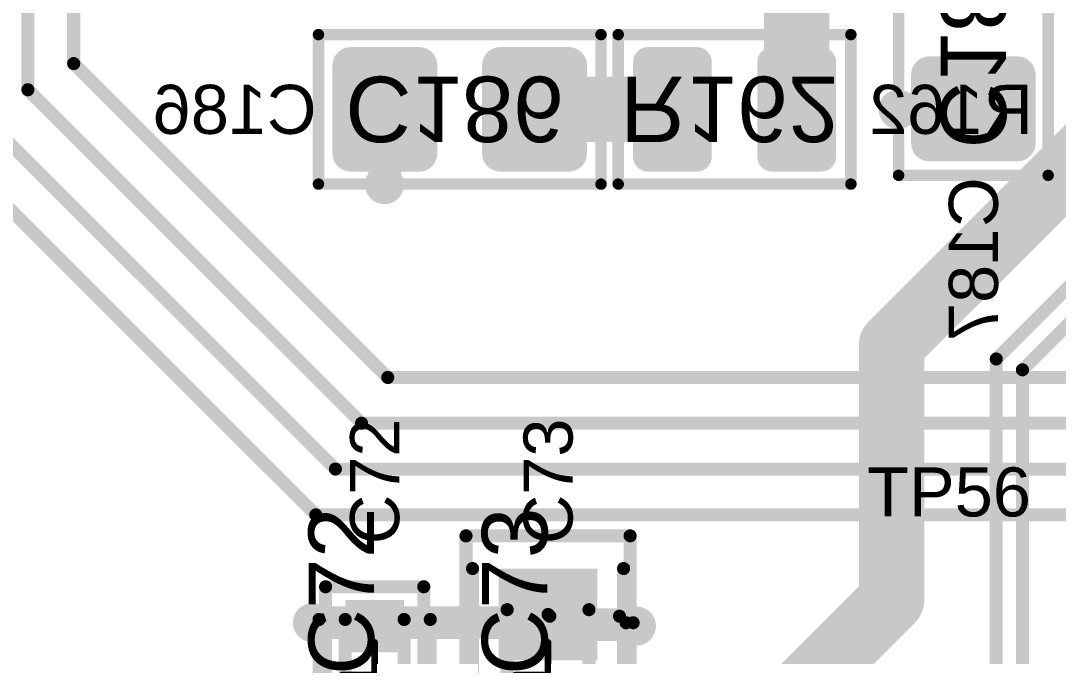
# Model space of a CAD drawing. Header units: inches. Extents: x -3 to 191, y -18 to 93.
# Drawn here: x 4.69 to 20.55, y 38.24 to 47.95 of the extents above; entities that cross this region are included whole.
import ezdxf

# ---------------------------------------------------------------- set-up
doc = ezdxf.new("R2010")
doc.units = ezdxf.units.IN
for name, color, linetype in [('Bottom Layer', 5, 'Continuous'), ('Bottom Overlay', 54, 'Continuous'), ('Bottom Paste', 16, 'Continuous'), ('Bottom Solder', 6, 'Continuous'), ('GND 1', 90, 'Continuous'), ('GND 2', 156, 'Continuous'), ('Mechanical 13', 56, 'Continuous'), ('PWR', 16, 'Continuous'), ('Signal L4', 76, 'Continuous'), ('Top 3D Body', 56, 'Continuous'), ('Top Assembly', 216, 'Continuous'), ('Top Component Center', 56, 'Continuous'), ('Top Courtyard', 56, 'Continuous'), ('Top Layer', 1, 'Continuous'), ('Top Overlay', 2, 'Continuous'), ('Top Paste', 8, 'Continuous'), ('Top Solder', 216, 'Continuous'), ('Via Holes', 16, 'Continuous')]:
    doc.layers.add(name, color=color, linetype=linetype)
doc.styles.add('Arial', font='', dxfattribs={"height": 0.2})
doc.styles.get('Arial').set_extended_font_data('Arial')

# ---------------------------------------------------------------- blocks, each defined once
blk = doc.blocks.new('RES_0805_B_19')
at = {"layer": 'Bottom Layer'}
h = blk.add_hatch(color=5, dxfattribs=at)
edge = h.paths.add_edge_path()
edge.add_arc((-1.32500243, 0.7250010899999999), 0.12499848, 90, 180)
edge.add_line((-1.45000091, 0.7250010899999999), (-1.45000091, -0.7250010899999999))
edge.add_arc((-1.32500243, -0.7250010899999999), 0.12499848, 180, 270)
edge.add_line((-1.32500243, -0.84999957), (-0.5749988500000001, -0.84999957))
edge.add_arc((-0.5749988500000001, -0.7250010899999999), 0.12499848, 270, 360)
edge.add_line((-0.45000037, -0.7250010899999999), (-0.45000037, 0.7250010899999999))
edge.add_arc((-0.5749988500000001, 0.7250010899999999), 0.12499848, 0, 90)
edge.add_line((-0.5749988500000001, 0.84999957), (-1.32500243, 0.84999957))
h = blk.add_hatch(color=5, dxfattribs=at)
edge = h.paths.add_edge_path()
edge.add_arc((0.5749988500000001, 0.7250010899999999), 0.12499848, 90, 180)
edge.add_line((0.45000037, 0.7250010899999999), (0.45000037, -0.7250010899999999))
edge.add_arc((0.5749988500000001, -0.7250010899999999), 0.12499848, 180, 270)
edge.add_line((0.5749988500000001, -0.84999957), (1.32500243, -0.84999957))
edge.add_arc((1.32500243, -0.7250010899999999), 0.12499848, 270, 360)
edge.add_line((1.45000091, -0.7250010899999999), (1.45000091, 0.7250010899999999))
edge.add_arc((1.32500243, 0.7250010899999999), 0.12499848, 0, 90)
edge.add_line((1.32500243, 0.84999957), (0.5749988500000001, 0.84999957))
at = {"layer": 'Bottom Paste'}
h = blk.add_hatch(color=16, dxfattribs=at)
edge = h.paths.add_edge_path()
edge.add_arc((-1.32500243, 0.7250010899999999), 0.12499848, 90, 180)
edge.add_line((-1.45000091, 0.7250010899999999), (-1.45000091, -0.7250010899999999))
edge.add_arc((-1.32500243, -0.7250010899999999), 0.12499848, 180, 270)
edge.add_line((-1.32500243, -0.84999957), (-0.5749988500000001, -0.84999957))
edge.add_arc((-0.5749988500000001, -0.7250010899999999), 0.12499848, 270, 360)
edge.add_line((-0.45000037, -0.7250010899999999), (-0.45000037, 0.7250010899999999))
edge.add_arc((-0.5749988500000001, 0.7250010899999999), 0.12499848, 0, 90)
edge.add_line((-0.5749988500000001, 0.84999957), (-1.32500243, 0.84999957))
h = blk.add_hatch(color=16, dxfattribs=at)
edge = h.paths.add_edge_path()
edge.add_arc((0.5749988500000001, 0.7250010899999999), 0.12499848, 90, 180)
edge.add_line((0.45000037, 0.7250010899999999), (0.45000037, -0.7250010899999999))
edge.add_arc((0.5749988500000001, -0.7250010899999999), 0.12499848, 180, 270)
edge.add_line((0.5749988500000001, -0.84999957), (1.32500243, -0.84999957))
edge.add_arc((1.32500243, -0.7250010899999999), 0.12499848, 270, 360)
edge.add_line((1.45000091, -0.7250010899999999), (1.45000091, 0.7250010899999999))
edge.add_arc((1.32500243, 0.7250010899999999), 0.12499848, 0, 90)
edge.add_line((1.32500243, 0.84999957), (0.5749988500000001, 0.84999957))
at = {"layer": 'Bottom Solder'}
h = blk.add_hatch(color=6, dxfattribs=at)
edge = h.paths.add_edge_path()
edge.add_arc((-1.32500243, 0.7250010899999999), 0.22659848, 90, 180)
edge.add_line((-1.55160091, 0.7250010899999999), (-1.55160091, -0.7250010899999999))
edge.add_arc((-1.32500243, -0.7250010899999999), 0.22659848, 180, 270)
edge.add_line((-1.32500243, -0.95159957), (-0.5749988500000001, -0.95159957))
edge.add_arc((-0.5749988500000001, -0.7250010899999999), 0.22659848, 270, 360)
edge.add_line((-0.34840037, -0.7250010899999999), (-0.34840037, 0.7250010899999999))
edge.add_arc((-0.5749988500000001, 0.7250010899999999), 0.22659848, 0, 90)
edge.add_line((-0.5749988500000001, 0.95159957), (-1.32500243, 0.95159957))
h = blk.add_hatch(color=6, dxfattribs=at)
edge = h.paths.add_edge_path()
edge.add_arc((0.5749988500000001, 0.7250010899999999), 0.22659848, 90, 180)
edge.add_line((0.34840037, 0.7250010899999999), (0.34840037, -0.7250010899999999))
edge.add_arc((0.5749988500000001, -0.7250010899999999), 0.22659848, 180, 270)
edge.add_line((0.5749988500000001, -0.95159957), (1.32500243, -0.95159957))
edge.add_arc((1.32500243, -0.7250010899999999), 0.22659848, 270, 360)
edge.add_line((1.55160091, -0.7250010899999999), (1.55160091, 0.7250010899999999))
edge.add_arc((1.32500243, 0.7250010899999999), 0.22659848, 0, 90)
edge.add_line((1.32500243, 0.95159957), (0.5749988500000001, 0.95159957))
at = {"layer": 'Mechanical 13'}
for points in [[(-1.778, 1.143, 0.17500092, 0.17500092, 0), (1.778, 1.143, 0.17500092, 0.17500092, 0)], [(-1.778, -1.143, 0.17500092, 0.17500092, 0), (-1.778, 1.143, 0.17500092, 0.17500092, 0)], [(1.778, -1.143, 0.17500092, 0.17500092, 0), (1.778, 1.143, 0.17500092, 0.17500092, 0)], [(-1.778, -1.143, 0.17500092, 0.17500092, 0), (1.778, -1.143, 0.17500092, 0.17500092, 0)]]:
    blk.add_lwpolyline(points, format="xyseb", dxfattribs=at)
for points in [[(-1.82174896, 1.143, 0.08750045999999999, 0.08750045999999999, 1), (-1.73425104, 1.143, 0.08750045999999999, 0.08750045999999999, 1)], [(-1.82174896, 1.143, 0.08750045999999999, 0.08750045999999999, 1), (-1.73425104, 1.143, 0.08750045999999999, 0.08750045999999999, 1)], [(1.73425104, 1.143, 0.08750045999999999, 0.08750045999999999, 1), (1.82174896, 1.143, 0.08750045999999999, 0.08750045999999999, 1)], [(1.73425104, 1.143, 0.08750045999999999, 0.08750045999999999, 1), (1.82174896, 1.143, 0.08750045999999999, 0.08750045999999999, 1)], [(-1.82174896, -1.143, 0.08750045999999999, 0.08750045999999999, 1), (-1.73425104, -1.143, 0.08750045999999999, 0.08750045999999999, 1)], [(-1.82174896, -1.143, 0.08750045999999999, 0.08750045999999999, 1), (-1.73425104, -1.143, 0.08750045999999999, 0.08750045999999999, 1)], [(1.73425104, -1.143, 0.08750045999999999, 0.08750045999999999, 1), (1.82174896, -1.143, 0.08750045999999999, 0.08750045999999999, 1)], [(1.73425104, -1.143, 0.08750045999999999, 0.08750045999999999, 1), (1.82174896, -1.143, 0.08750045999999999, 0.08750045999999999, 1)]]:
    blk.add_lwpolyline(points, format="xyseb", close=True, dxfattribs=at)
at = {"layer": 'Mechanical 13', "style": 'Arial', "text_generation_flag": 2}
blk.add_text('R162', height=1.00000054, rotation=180, dxfattribs=at).set_placement((-1.74944024, 0.4998339))
blk = doc.blocks.new('CAP_0805_B_60')
at = {"layer": 'Bottom Layer'}
h = blk.add_hatch(color=5, dxfattribs=at)
edge = h.paths.add_edge_path()
edge.add_arc((-1.66799895, 0.67499865), 0.17500092, 90, 180)
edge.add_line((-1.84299987, 0.67499865), (-1.84299987, -0.67499865))
edge.add_arc((-1.66799895, -0.67499865), 0.17500092, 180, 270)
edge.add_line((-1.66799895, -0.84999957), (-0.6180010500000002, -0.84999957))
edge.add_arc((-0.61800105, -0.67499865), 0.17500092, 270, 360)
edge.add_line((-0.44300013, -0.67499865), (-0.44300013, 0.67499865))
edge.add_arc((-0.61800105, 0.67499865), 0.17500092, 0, 90)
edge.add_line((-0.61800105, 0.84999957), (-1.66799895, 0.84999957))
h = blk.add_hatch(color=5, dxfattribs=at)
edge = h.paths.add_edge_path()
edge.add_arc((0.61800105, 0.67499865), 0.17500092, 90, 180)
edge.add_line((0.44300013, 0.67499865), (0.44300013, -0.67499865))
edge.add_arc((0.61800105, -0.67499865), 0.17500092, 180, 270)
edge.add_line((0.61800105, -0.84999957), (1.66799895, -0.84999957))
edge.add_arc((1.66799895, -0.67499865), 0.17500092, 270, 360)
edge.add_line((1.84299987, -0.67499865), (1.84299987, 0.67499865))
edge.add_arc((1.66799895, 0.67499865), 0.17500092, 0, 90)
edge.add_line((1.66799895, 0.84999957), (0.6180010500000002, 0.84999957))
at = {"layer": 'Bottom Paste'}
h = blk.add_hatch(color=16, dxfattribs=at)
edge = h.paths.add_edge_path()
edge.add_arc((-1.66799895, 0.67499865), 0.17500092, 90, 180)
edge.add_line((-1.84299987, 0.67499865), (-1.84299987, -0.67499865))
edge.add_arc((-1.66799895, -0.67499865), 0.17500092, 180, 270)
edge.add_line((-1.66799895, -0.84999957), (-0.6180010500000002, -0.84999957))
edge.add_arc((-0.61800105, -0.67499865), 0.17500092, 270, 360)
edge.add_line((-0.44300013, -0.67499865), (-0.44300013, 0.67499865))
edge.add_arc((-0.61800105, 0.67499865), 0.17500092, 0, 90)
edge.add_line((-0.61800105, 0.84999957), (-1.66799895, 0.84999957))
h = blk.add_hatch(color=16, dxfattribs=at)
edge = h.paths.add_edge_path()
edge.add_arc((0.61800105, 0.67499865), 0.17500092, 90, 180)
edge.add_line((0.44300013, 0.67499865), (0.44300013, -0.67499865))
edge.add_arc((0.61800105, -0.67499865), 0.17500092, 180, 270)
edge.add_line((0.61800105, -0.84999957), (1.66799895, -0.84999957))
edge.add_arc((1.66799895, -0.67499865), 0.17500092, 270, 360)
edge.add_line((1.84299987, -0.67499865), (1.84299987, 0.67499865))
edge.add_arc((1.66799895, 0.67499865), 0.17500092, 0, 90)
edge.add_line((1.66799895, 0.84999957), (0.6180010500000002, 0.84999957))
at = {"layer": 'Bottom Solder'}
h = blk.add_hatch(color=6, dxfattribs=at)
edge = h.paths.add_edge_path()
edge.add_arc((-1.66799895, 0.67499865), 0.2766009199999999, 90, 180)
edge.add_line((-1.94459987, 0.67499865), (-1.94459987, -0.67499865))
edge.add_arc((-1.66799895, -0.67499865), 0.2766009199999999, 180, 270)
edge.add_line((-1.66799895, -0.95159957), (-0.6180010500000002, -0.95159957))
edge.add_arc((-0.61800105, -0.67499865), 0.2766009199999999, 270, 360)
edge.add_line((-0.34140013, -0.67499865), (-0.34140013, 0.67499865))
edge.add_arc((-0.61800105, 0.67499865), 0.2766009199999999, 0, 90)
edge.add_line((-0.61800105, 0.95159957), (-1.66799895, 0.95159957))
h = blk.add_hatch(color=6, dxfattribs=at)
edge = h.paths.add_edge_path()
edge.add_arc((0.61800105, 0.67499865), 0.2766009199999999, 90, 180)
edge.add_line((0.34140013, 0.67499865), (0.34140013, -0.67499865))
edge.add_arc((0.61800105, -0.67499865), 0.2766009199999999, 180, 270)
edge.add_line((0.61800105, -0.95159957), (1.66799895, -0.95159957))
edge.add_arc((1.66799895, -0.67499865), 0.2766009199999999, 270, 360)
edge.add_line((1.94459987, -0.67499865), (1.94459987, 0.67499865))
edge.add_arc((1.66799895, 0.67499865), 0.2766009199999999, 0, 90)
edge.add_line((1.66799895, 0.95159957), (0.6180010500000002, 0.95159957))
at = {"layer": 'Mechanical 13'}
for points in [[(-2.159, 1.143, 0.17500092, 0.17500092, 0), (2.159, 1.143, 0.17500092, 0.17500092, 0)], [(-2.159, 1.143, 0.17500092, 0.17500092, 0), (-2.159, -1.143, 0.17500092, 0.17500092, 0)], [(2.159, 1.143, 0.17500092, 0.17500092, 0), (2.159, -1.143, 0.17500092, 0.17500092, 0)], [(-2.159, -1.143, 0.17500092, 0.17500092, 0), (2.159, -1.143, 0.17500092, 0.17500092, 0)]]:
    blk.add_lwpolyline(points, format="xyseb", dxfattribs=at)
for points in [[(-2.20274896, 1.143, 0.08750045999999999, 0.08750045999999999, 1), (-2.11525104, 1.143, 0.08750045999999999, 0.08750045999999999, 1)], [(-2.20274896, 1.143, 0.08750045999999999, 0.08750045999999999, 1), (-2.11525104, 1.143, 0.08750045999999999, 0.08750045999999999, 1)], [(2.11525104, 1.143, 0.08750045999999999, 0.08750045999999999, 1), (2.20274896, 1.143, 0.08750045999999999, 0.08750045999999999, 1)], [(2.11525104, 1.143, 0.08750045999999999, 0.08750045999999999, 1), (2.20274896, 1.143, 0.08750045999999999, 0.08750045999999999, 1)], [(-2.20274896, -1.143, 0.08750045999999999, 0.08750045999999999, 1), (-2.11525104, -1.143, 0.08750045999999999, 0.08750045999999999, 1)], [(-2.20274896, -1.143, 0.08750045999999999, 0.08750045999999999, 1), (-2.11525104, -1.143, 0.08750045999999999, 0.08750045999999999, 1)], [(2.11525104, -1.143, 0.08750045999999999, 0.08750045999999999, 1), (2.20274896, -1.143, 0.08750045999999999, 0.08750045999999999, 1)], [(2.11525104, -1.143, 0.08750045999999999, 0.08750045999999999, 1), (2.20274896, -1.143, 0.08750045999999999, 0.08750045999999999, 1)]]:
    blk.add_lwpolyline(points, format="xyseb", close=True, dxfattribs=at)
at = {"layer": 'Mechanical 13', "style": 'Arial', "text_generation_flag": 2}
blk.add_text('C187', height=1.00000054, rotation=180, dxfattribs=at).set_placement((-1.74943516, 0.49983898))
blk = doc.blocks.new('CAP_0805_B_61')
at = {"layer": 'Bottom Layer'}
h = blk.add_hatch(color=5, dxfattribs=at)
edge = h.paths.add_edge_path()
edge.add_arc((-1.66799895, 0.67499865), 0.17500092, 90, 180)
edge.add_line((-1.84299987, 0.67499865), (-1.84299987, -0.67499865))
edge.add_arc((-1.66799895, -0.67499865), 0.17500092, 180, 270)
edge.add_line((-1.66799895, -0.84999957), (-0.6180010500000002, -0.84999957))
edge.add_arc((-0.61800105, -0.67499865), 0.17500092, 270, 360)
edge.add_line((-0.44300013, -0.67499865), (-0.44300013, 0.67499865))
edge.add_arc((-0.61800105, 0.67499865), 0.17500092, 0, 90)
edge.add_line((-0.61800105, 0.84999957), (-1.66799895, 0.84999957))
h = blk.add_hatch(color=5, dxfattribs=at)
edge = h.paths.add_edge_path()
edge.add_arc((0.61800105, 0.67499865), 0.17500092, 90, 180)
edge.add_line((0.44300013, 0.67499865), (0.44300013, -0.67499865))
edge.add_arc((0.61800105, -0.67499865), 0.17500092, 180, 270)
edge.add_line((0.61800105, -0.84999957), (1.66799895, -0.84999957))
edge.add_arc((1.66799895, -0.67499865), 0.17500092, 270, 360)
edge.add_line((1.84299987, -0.67499865), (1.84299987, 0.67499865))
edge.add_arc((1.66799895, 0.67499865), 0.17500092, 0, 90)
edge.add_line((1.66799895, 0.84999957), (0.6180010500000002, 0.84999957))
at = {"layer": 'Bottom Paste'}
h = blk.add_hatch(color=16, dxfattribs=at)
edge = h.paths.add_edge_path()
edge.add_arc((-1.66799895, 0.67499865), 0.17500092, 90, 180)
edge.add_line((-1.84299987, 0.67499865), (-1.84299987, -0.67499865))
edge.add_arc((-1.66799895, -0.67499865), 0.17500092, 180, 270)
edge.add_line((-1.66799895, -0.84999957), (-0.6180010500000002, -0.84999957))
edge.add_arc((-0.61800105, -0.67499865), 0.17500092, 270, 360)
edge.add_line((-0.44300013, -0.67499865), (-0.44300013, 0.67499865))
edge.add_arc((-0.61800105, 0.67499865), 0.17500092, 0, 90)
edge.add_line((-0.61800105, 0.84999957), (-1.66799895, 0.84999957))
h = blk.add_hatch(color=16, dxfattribs=at)
edge = h.paths.add_edge_path()
edge.add_arc((0.61800105, 0.67499865), 0.17500092, 90, 180)
edge.add_line((0.44300013, 0.67499865), (0.44300013, -0.67499865))
edge.add_arc((0.61800105, -0.67499865), 0.17500092, 180, 270)
edge.add_line((0.61800105, -0.84999957), (1.66799895, -0.84999957))
edge.add_arc((1.66799895, -0.67499865), 0.17500092, 270, 360)
edge.add_line((1.84299987, -0.67499865), (1.84299987, 0.67499865))
edge.add_arc((1.66799895, 0.67499865), 0.17500092, 0, 90)
edge.add_line((1.66799895, 0.84999957), (0.6180010500000002, 0.84999957))
at = {"layer": 'Bottom Solder'}
h = blk.add_hatch(color=6, dxfattribs=at)
edge = h.paths.add_edge_path()
edge.add_arc((-1.66799895, 0.67499865), 0.2766009199999999, 90, 180)
edge.add_line((-1.94459987, 0.67499865), (-1.94459987, -0.67499865))
edge.add_arc((-1.66799895, -0.67499865), 0.2766009199999999, 180, 270)
edge.add_line((-1.66799895, -0.95159957), (-0.6180010500000002, -0.95159957))
edge.add_arc((-0.61800105, -0.67499865), 0.2766009199999999, 270, 360)
edge.add_line((-0.34140013, -0.67499865), (-0.34140013, 0.67499865))
edge.add_arc((-0.61800105, 0.67499865), 0.2766009199999999, 0, 90)
edge.add_line((-0.61800105, 0.95159957), (-1.66799895, 0.95159957))
h = blk.add_hatch(color=6, dxfattribs=at)
edge = h.paths.add_edge_path()
edge.add_arc((0.61800105, 0.67499865), 0.2766009199999999, 90, 180)
edge.add_line((0.34140013, 0.67499865), (0.34140013, -0.67499865))
edge.add_arc((0.61800105, -0.67499865), 0.2766009199999999, 180, 270)
edge.add_line((0.61800105, -0.95159957), (1.66799895, -0.95159957))
edge.add_arc((1.66799895, -0.67499865), 0.2766009199999999, 270, 360)
edge.add_line((1.94459987, -0.67499865), (1.94459987, 0.67499865))
edge.add_arc((1.66799895, 0.67499865), 0.2766009199999999, 0, 90)
edge.add_line((1.66799895, 0.95159957), (0.6180010500000002, 0.95159957))
at = {"layer": 'Mechanical 13'}
for points in [[(-2.159, 1.143, 0.17500092, 0.17500092, 0), (2.159, 1.143, 0.17500092, 0.17500092, 0)], [(-2.159, -1.143, 0.17500092, 0.17500092, 0), (-2.159, 1.143, 0.17500092, 0.17500092, 0)], [(2.159, -1.143, 0.17500092, 0.17500092, 0), (2.159, 1.143, 0.17500092, 0.17500092, 0)], [(-2.159, -1.143, 0.17500092, 0.17500092, 0), (2.159, -1.143, 0.17500092, 0.17500092, 0)]]:
    blk.add_lwpolyline(points, format="xyseb", dxfattribs=at)
for points in [[(-2.20274896, 1.143, 0.08750045999999999, 0.08750045999999999, 1), (-2.11525104, 1.143, 0.08750045999999999, 0.08750045999999999, 1)], [(-2.20274896, 1.143, 0.08750045999999999, 0.08750045999999999, 1), (-2.11525104, 1.143, 0.08750045999999999, 0.08750045999999999, 1)], [(2.11525104, 1.143, 0.08750045999999999, 0.08750045999999999, 1), (2.20274896, 1.143, 0.08750045999999999, 0.08750045999999999, 1)], [(2.11525104, 1.143, 0.08750045999999999, 0.08750045999999999, 1), (2.20274896, 1.143, 0.08750045999999999, 0.08750045999999999, 1)], [(-2.20274896, -1.143, 0.08750045999999999, 0.08750045999999999, 1), (-2.11525104, -1.143, 0.08750045999999999, 0.08750045999999999, 1)], [(-2.20274896, -1.143, 0.08750045999999999, 0.08750045999999999, 1), (-2.11525104, -1.143, 0.08750045999999999, 0.08750045999999999, 1)], [(2.11525104, -1.143, 0.08750045999999999, 0.08750045999999999, 1), (2.20274896, -1.143, 0.08750045999999999, 0.08750045999999999, 1)], [(2.11525104, -1.143, 0.08750045999999999, 0.08750045999999999, 1), (2.20274896, -1.143, 0.08750045999999999, 0.08750045999999999, 1)]]:
    blk.add_lwpolyline(points, format="xyseb", close=True, dxfattribs=at)
at = {"layer": 'Mechanical 13', "style": 'Arial', "text_generation_flag": 2}
blk.add_text('C186', height=1.00000054, rotation=180, dxfattribs=at).set_placement((-1.74943516, 0.4998339))
blk = doc.blocks.new('FP_GRM21B_0_15_IPC_A_452')
at = {"layer": 'Top Layer'}
for points in [[(-1.62911155, 0.7541094899999999), (-0.22337649, 0.7541094899999999), (-0.22337649, -0.7541094899999999), (-1.62911155, -0.7541094899999999)], [(0.22337649, 0.7541094899999999), (1.62911155, 0.7541094899999999), (1.62911155, -0.7541094899999999), (0.22337649, -0.7541094899999999)]]:
    blk.add_hatch(color=1, dxfattribs=at).paths.add_polyline_path(points)
at = {"layer": 'Top Paste'}
for points in [[(-1.62911155, 0.7541094899999999), (-0.22337649, 0.7541094899999999), (-0.22337649, -0.7541094899999999), (-1.62911155, -0.7541094899999999)], [(0.22337649, 0.7541094899999999), (1.62911155, 0.7541094899999999), (1.62911155, -0.7541094899999999), (0.22337649, -0.7541094899999999)]]:
    blk.add_hatch(color=8, dxfattribs=at).paths.add_polyline_path(points)
at = {"layer": 'Top Solder'}
for points in [[(-1.62911155, 0.7541094899999999), (-0.22337649, 0.7541094899999999), (-0.22337649, -0.7541094899999999), (-1.62911155, -0.7541094899999999)], [(0.22337649, 0.7541094899999999), (1.62911155, 0.7541094899999999), (1.62911155, -0.7541094899999999), (0.22337649, -0.7541094899999999)]]:
    blk.add_hatch(color=216, dxfattribs=at).paths.add_polyline_path(points)
at = {"layer": 'Top 3D Body'}
for points in [[(-1.00000054, 0.62500002, 0.1999996, 0.1999996, 0), (1.00000054, 0.62500002, 0.1999996, 0.1999996, 0)], [(-1.00000054, 0.62500002, 0.1999996, 0.1999996, 0), (-1.00000054, -0.62500002, 0.1999996, 0.1999996, 0)], [(1.00000054, 0.62500002, 0.1999996, 0.1999996, 0), (1.00000054, -0.62500002, 0.1999996, 0.1999996, 0)], [(-1.00000054, -0.62500002, 0.1999996, 0.1999996, 0), (1.00000054, -0.62500002, 0.1999996, 0.1999996, 0)]]:
    blk.add_lwpolyline(points, format="xyseb", dxfattribs=at)
for points in [[(-1.05000044, 0.62500002, 0.0999998, 0.0999998, 1), (-0.95000064, 0.62500002, 0.0999998, 0.0999998, 1)], [(-1.05000044, 0.62500002, 0.0999998, 0.0999998, 1), (-0.95000064, 0.62500002, 0.0999998, 0.0999998, 1)], [(0.95000064, 0.62500002, 0.0999998, 0.0999998, 1), (1.05000044, 0.62500002, 0.0999998, 0.0999998, 1)], [(0.95000064, 0.62500002, 0.0999998, 0.0999998, 1), (1.05000044, 0.62500002, 0.0999998, 0.0999998, 1)], [(-1.05000044, -0.62500002, 0.0999998, 0.0999998, 1), (-0.95000064, -0.62500002, 0.0999998, 0.0999998, 1)], [(-1.05000044, -0.62500002, 0.0999998, 0.0999998, 1), (-0.95000064, -0.62500002, 0.0999998, 0.0999998, 1)], [(0.95000064, -0.62500002, 0.0999998, 0.0999998, 1), (1.05000044, -0.62500002, 0.0999998, 0.0999998, 1)], [(0.95000064, -0.62500002, 0.0999998, 0.0999998, 1), (1.05000044, -0.62500002, 0.0999998, 0.0999998, 1)]]:
    blk.add_lwpolyline(points, format="xyseb", close=True, dxfattribs=at)
at = {"layer": 'Top Assembly'}
for points in [[(-2.12910928, 1.25410976, 0.1999996, 0.1999996, 0), (2.12910928, 1.25410976, 0.1999996, 0.1999996, 0)], [(-2.12910928, 1.25410976, 0.1999996, 0.1999996, 0), (-2.12910928, -1.25410976, 0.1999996, 0.1999996, 0)], [(2.12910928, 1.25410976, 0.1999996, 0.1999996, 0), (2.12910928, -1.25410976, 0.1999996, 0.1999996, 0)], [(-2.12910928, -1.25410976, 0.1999996, 0.1999996, 0), (2.12910928, -1.25410976, 0.1999996, 0.1999996, 0)]]:
    blk.add_lwpolyline(points, format="xyseb", dxfattribs=at)
for points in [[(-2.17910918, 1.25410976, 0.0999998, 0.0999998, 1), (-2.07910938, 1.25410976, 0.0999998, 0.0999998, 1)], [(-2.17910918, 1.25410976, 0.0999998, 0.0999998, 1), (-2.07910938, 1.25410976, 0.0999998, 0.0999998, 1)], [(2.07910938, 1.25410976, 0.0999998, 0.0999998, 1), (2.17910918, 1.25410976, 0.0999998, 0.0999998, 1)], [(2.07910938, 1.25410976, 0.0999998, 0.0999998, 1), (2.17910918, 1.25410976, 0.0999998, 0.0999998, 1)], [(-2.17910918, -1.25410976, 0.0999998, 0.0999998, 1), (-2.07910938, -1.25410976, 0.0999998, 0.0999998, 1)], [(-2.17910918, -1.25410976, 0.0999998, 0.0999998, 1), (-2.07910938, -1.25410976, 0.0999998, 0.0999998, 1)], [(2.07910938, -1.25410976, 0.0999998, 0.0999998, 1), (2.17910918, -1.25410976, 0.0999998, 0.0999998, 1)], [(2.07910938, -1.25410976, 0.0999998, 0.0999998, 1), (2.17910918, -1.25410976, 0.0999998, 0.0999998, 1)]]:
    blk.add_lwpolyline(points, format="xyseb", close=True, dxfattribs=at)
at = {"layer": 'Top Component Center'}
for points in [[(0, 0.499999, 0.0999998, 0.0999998, 0), (0, -0.499999, 0.0999998, 0.0999998, 0)], [(-0.499999, 0, 0.0999998, 0.0999998, 0), (0.499999, 0, 0.0999998, 0.0999998, 0)]]:
    blk.add_lwpolyline(points, format="xyseb", dxfattribs=at)
for points in [[(-0.02499868, 0.499999, 0.0499999, 0.0499999, 1), (0.02499868, 0.499999, 0.0499999, 0.0499999, 1)], [(-0.5249976799999999, 0, 0.0499999, 0.0499999, 1), (-0.47500032, 0, 0.0499999, 0.0499999, 1)], [(0.47500032, 0, 0.0499999, 0.0499999, 1), (0.5249976799999999, 0, 0.0499999, 0.0499999, 1)], [(-0.02499868, -0.499999, 0.0499999, 0.0499999, 1), (0.02499868, -0.499999, 0.0499999, 0.0499999, 1)]]:
    blk.add_lwpolyline(points, format="xyseb", close=True, dxfattribs=at)
at = {"layer": 'Top Courtyard'}
for points in [[(-2.12910928, 1.25410976, 0.1999996, 0.1999996, 0), (2.12910928, 1.25410976, 0.1999996, 0.1999996, 0)], [(-2.12910928, 1.25410976, 0.1999996, 0.1999996, 0), (-2.12910928, -1.25410976, 0.1999996, 0.1999996, 0)], [(2.12910928, 1.25410976, 0.1999996, 0.1999996, 0), (2.12910928, -1.25410976, 0.1999996, 0.1999996, 0)], [(-2.12910928, -1.25410976, 0.1999996, 0.1999996, 0), (2.12910928, -1.25410976, 0.1999996, 0.1999996, 0)]]:
    blk.add_lwpolyline(points, format="xyseb", dxfattribs=at)
for points in [[(-2.17910918, 1.25410976, 0.0999998, 0.0999998, 1), (-2.07910938, 1.25410976, 0.0999998, 0.0999998, 1)], [(-2.17910918, 1.25410976, 0.0999998, 0.0999998, 1), (-2.07910938, 1.25410976, 0.0999998, 0.0999998, 1)], [(2.07910938, 1.25410976, 0.0999998, 0.0999998, 1), (2.17910918, 1.25410976, 0.0999998, 0.0999998, 1)], [(2.07910938, 1.25410976, 0.0999998, 0.0999998, 1), (2.17910918, 1.25410976, 0.0999998, 0.0999998, 1)], [(-2.17910918, -1.25410976, 0.0999998, 0.0999998, 1), (-2.07910938, -1.25410976, 0.0999998, 0.0999998, 1)], [(-2.17910918, -1.25410976, 0.0999998, 0.0999998, 1), (-2.07910938, -1.25410976, 0.0999998, 0.0999998, 1)], [(2.07910938, -1.25410976, 0.0999998, 0.0999998, 1), (2.17910918, -1.25410976, 0.0999998, 0.0999998, 1)], [(2.07910938, -1.25410976, 0.0999998, 0.0999998, 1), (2.17910918, -1.25410976, 0.0999998, 0.0999998, 1)]]:
    blk.add_lwpolyline(points, format="xyseb", close=True, dxfattribs=at)
at = {"layer": 'Top Overlay'}
for points in [[(-1.62911028, 1.15410996, 0.1999996, 0.1999996, 0), (1.62911028, 1.15410996, 0.1999996, 0.1999996, 0)], [(-1.62911028, -1.15410996, 0.1999996, 0.1999996, 0), (1.62911028, -1.15410996, 0.1999996, 0.1999996, 0)]]:
    blk.add_lwpolyline(points, format="xyseb", dxfattribs=at)
for points in [[(-1.67911018, 1.15410996, 0.0999998, 0.0999998, 1), (-1.57911038, 1.15410996, 0.0999998, 0.0999998, 1)], [(1.57911038, 1.15410996, 0.0999998, 0.0999998, 1), (1.67911018, 1.15410996, 0.0999998, 0.0999998, 1)], [(-1.67911018, -1.15410996, 0.0999998, 0.0999998, 1), (-1.57911038, -1.15410996, 0.0999998, 0.0999998, 1)], [(1.57911038, -1.15410996, 0.0999998, 0.0999998, 1), (1.67911018, -1.15410996, 0.0999998, 0.0999998, 1)]]:
    blk.add_lwpolyline(points, format="xyseb", close=True, dxfattribs=at)
at = {"layer": 'Top Assembly', "style": 'Arial'}
blk.add_text('C73', height=1.00000054, dxfattribs=at).set_placement((-1.27e-05, 0.0110871))
blk = doc.blocks.new('FP_CC0603_DA_MFG_453')
at = {"layer": 'Top Layer'}
for points in [[(-1.15000151, 0.45000037), (-0.35000057, 0.45000037), (-0.35000057, -0.45000037), (-1.15000151, -0.45000037)], [(0.35000057, 0.45000037), (1.15000151, 0.45000037), (1.15000151, -0.45000037), (0.35000057, -0.45000037)]]:
    blk.add_hatch(color=1, dxfattribs=at).paths.add_polyline_path(points)
at = {"layer": 'Top Paste'}
for points in [[(-1.15000151, 0.45000037), (-0.35000057, 0.45000037), (-0.35000057, -0.45000037), (-1.15000151, -0.45000037)], [(0.35000057, 0.45000037), (1.15000151, 0.45000037), (1.15000151, -0.45000037), (0.35000057, -0.45000037)]]:
    blk.add_hatch(color=8, dxfattribs=at).paths.add_polyline_path(points)
at = {"layer": 'Top Solder'}
for points in [[(-1.15000151, 0.45000037), (-0.35000057, 0.45000037), (-0.35000057, -0.45000037), (-1.15000151, -0.45000037)], [(0.35000057, 0.45000037), (1.15000151, 0.45000037), (1.15000151, -0.45000037), (0.35000057, -0.45000037)]]:
    blk.add_hatch(color=216, dxfattribs=at).paths.add_polyline_path(points)
at = {"layer": 'Top 3D Body'}
for points in [[(-0.8500008399999999, 0.4499991, 0.1999996, 0.1999996, 0), (0.8500008399999999, 0.4499991, 0.1999996, 0.1999996, 0)], [(-0.8500008399999999, 0.4499991, 0.1999996, 0.1999996, 0), (-0.8500008399999999, -0.4499991, 0.1999996, 0.1999996, 0)], [(0.8500008399999999, 0.4499991, 0.1999996, 0.1999996, 0), (0.8500008399999999, -0.4499991, 0.1999996, 0.1999996, 0)], [(-0.8500008399999999, -0.4499991, 0.1999996, 0.1999996, 0), (0.8500008399999999, -0.4499991, 0.1999996, 0.1999996, 0)]]:
    blk.add_lwpolyline(points, format="xyseb", dxfattribs=at)
for points in [[(-0.90000074, 0.4499991, 0.0999998, 0.0999998, 1), (-0.8000009399999999, 0.4499991, 0.0999998, 0.0999998, 1)], [(-0.90000074, 0.4499991, 0.0999998, 0.0999998, 1), (-0.8000009399999999, 0.4499991, 0.0999998, 0.0999998, 1)], [(0.8000009399999999, 0.4499991, 0.0999998, 0.0999998, 1), (0.90000074, 0.4499991, 0.0999998, 0.0999998, 1)], [(0.8000009399999999, 0.4499991, 0.0999998, 0.0999998, 1), (0.90000074, 0.4499991, 0.0999998, 0.0999998, 1)], [(-0.90000074, -0.4499991, 0.0999998, 0.0999998, 1), (-0.8000009399999999, -0.4499991, 0.0999998, 0.0999998, 1)], [(-0.90000074, -0.4499991, 0.0999998, 0.0999998, 1), (-0.8000009399999999, -0.4499991, 0.0999998, 0.0999998, 1)], [(0.8000009399999999, -0.4499991, 0.0999998, 0.0999998, 1), (0.90000074, -0.4499991, 0.0999998, 0.0999998, 1)], [(0.8000009399999999, -0.4499991, 0.0999998, 0.0999998, 1), (0.90000074, -0.4499991, 0.0999998, 0.0999998, 1)]]:
    blk.add_lwpolyline(points, format="xyseb", close=True, dxfattribs=at)
at = {"layer": 'Top Assembly'}
for points in [[(-1.34999984, 0.75000104, 0.1999996, 0.1999996, 0), (1.34999984, 0.75000104, 0.1999996, 0.1999996, 0)], [(-1.34999984, 0.75000104, 0.1999996, 0.1999996, 0), (-1.34999984, -0.75000104, 0.1999996, 0.1999996, 0)], [(1.34999984, 0.75000104, 0.1999996, 0.1999996, 0), (1.34999984, -0.75000104, 0.1999996, 0.1999996, 0)], [(-1.34999984, -0.75000104, 0.1999996, 0.1999996, 0), (1.34999984, -0.75000104, 0.1999996, 0.1999996, 0)]]:
    blk.add_lwpolyline(points, format="xyseb", dxfattribs=at)
for points in [[(-1.39999974, 0.75000104, 0.0999998, 0.0999998, 1), (-1.29999994, 0.75000104, 0.0999998, 0.0999998, 1)], [(-1.39999974, 0.75000104, 0.0999998, 0.0999998, 1), (-1.29999994, 0.75000104, 0.0999998, 0.0999998, 1)], [(1.29999994, 0.75000104, 0.0999998, 0.0999998, 1), (1.39999974, 0.75000104, 0.0999998, 0.0999998, 1)], [(1.29999994, 0.75000104, 0.0999998, 0.0999998, 1), (1.39999974, 0.75000104, 0.0999998, 0.0999998, 1)], [(-1.39999974, -0.75000104, 0.0999998, 0.0999998, 1), (-1.29999994, -0.75000104, 0.0999998, 0.0999998, 1)], [(-1.39999974, -0.75000104, 0.0999998, 0.0999998, 1), (-1.29999994, -0.75000104, 0.0999998, 0.0999998, 1)], [(1.29999994, -0.75000104, 0.0999998, 0.0999998, 1), (1.39999974, -0.75000104, 0.0999998, 0.0999998, 1)], [(1.29999994, -0.75000104, 0.0999998, 0.0999998, 1), (1.39999974, -0.75000104, 0.0999998, 0.0999998, 1)]]:
    blk.add_lwpolyline(points, format="xyseb", close=True, dxfattribs=at)
at = {"layer": 'Top Component Center'}
for points in [[(0, 0.499999, 0.0999998, 0.0999998, 0), (0, -0.499999, 0.0999998, 0.0999998, 0)], [(-0.499999, 0, 0.0999998, 0.0999998, 0), (0.499999, 0, 0.0999998, 0.0999998, 0)]]:
    blk.add_lwpolyline(points, format="xyseb", dxfattribs=at)
for points in [[(-0.02499868, 0.499999, 0.0499999, 0.0499999, 1), (0.02499868, 0.499999, 0.0499999, 0.0499999, 1)], [(-0.5249976799999999, 0, 0.0499999, 0.0499999, 1), (-0.47500032, 0, 0.0499999, 0.0499999, 1)], [(0.47500032, 0, 0.0499999, 0.0499999, 1), (0.5249976799999999, 0, 0.0499999, 0.0499999, 1)], [(-0.02499868, -0.499999, 0.0499999, 0.0499999, 1), (0.02499868, -0.499999, 0.0499999, 0.0499999, 1)]]:
    blk.add_lwpolyline(points, format="xyseb", close=True, dxfattribs=at)
at = {"layer": 'Top Courtyard'}
for points in [[(-1.34999984, 0.75000104, 0.1999996, 0.1999996, 0), (1.34999984, 0.75000104, 0.1999996, 0.1999996, 0)], [(-1.34999984, 0.75000104, 0.1999996, 0.1999996, 0), (-1.34999984, -0.75000104, 0.1999996, 0.1999996, 0)], [(1.34999984, 0.75000104, 0.1999996, 0.1999996, 0), (1.34999984, -0.75000104, 0.1999996, 0.1999996, 0)], [(-1.34999984, -0.75000104, 0.1999996, 0.1999996, 0), (1.34999984, -0.75000104, 0.1999996, 0.1999996, 0)]]:
    blk.add_lwpolyline(points, format="xyseb", dxfattribs=at)
for points in [[(-1.39999974, 0.75000104, 0.0999998, 0.0999998, 1), (-1.29999994, 0.75000104, 0.0999998, 0.0999998, 1)], [(-1.39999974, 0.75000104, 0.0999998, 0.0999998, 1), (-1.29999994, 0.75000104, 0.0999998, 0.0999998, 1)], [(1.29999994, 0.75000104, 0.0999998, 0.0999998, 1), (1.39999974, 0.75000104, 0.0999998, 0.0999998, 1)], [(1.29999994, 0.75000104, 0.0999998, 0.0999998, 1), (1.39999974, 0.75000104, 0.0999998, 0.0999998, 1)], [(-1.39999974, -0.75000104, 0.0999998, 0.0999998, 1), (-1.29999994, -0.75000104, 0.0999998, 0.0999998, 1)], [(-1.39999974, -0.75000104, 0.0999998, 0.0999998, 1), (-1.29999994, -0.75000104, 0.0999998, 0.0999998, 1)], [(1.29999994, -0.75000104, 0.0999998, 0.0999998, 1), (1.39999974, -0.75000104, 0.0999998, 0.0999998, 1)], [(1.29999994, -0.75000104, 0.0999998, 0.0999998, 1), (1.39999974, -0.75000104, 0.0999998, 0.0999998, 1)]]:
    blk.add_lwpolyline(points, format="xyseb", close=True, dxfattribs=at)
at = {"layer": 'Top Overlay'}
for points in [[(-0.8500008399999999, 0.8500008399999999, 0.1999996, 0.1999996, 0), (0.8500008399999999, 0.8500008399999999, 0.1999996, 0.1999996, 0)], [(-0.8500008399999999, -0.8500008399999999, 0.1999996, 0.1999996, 0), (0.8500008399999999, -0.8500008399999999, 0.1999996, 0.1999996, 0)]]:
    blk.add_lwpolyline(points, format="xyseb", dxfattribs=at)
for points in [[(-0.90000074, 0.8500008399999999, 0.0999998, 0.0999998, 1), (-0.8000009399999999, 0.8500008399999999, 0.0999998, 0.0999998, 1)], [(0.8000009399999999, 0.8500008399999999, 0.0999998, 0.0999998, 1), (0.90000074, 0.8500008399999999, 0.0999998, 0.0999998, 1)], [(-0.90000074, -0.8500008399999999, 0.0999998, 0.0999998, 1), (-0.8000009399999999, -0.8500008399999999, 0.0999998, 0.0999998, 1)], [(0.8000009399999999, -0.8500008399999999, 0.0999998, 0.0999998, 1), (0.90000074, -0.8500008399999999, 0.0999998, 0.0999998, 1)]]:
    blk.add_lwpolyline(points, format="xyseb", close=True, dxfattribs=at)
at = {"layer": 'Top Assembly', "style": 'Arial'}
blk.add_text('C72', height=1.00000054, dxfattribs=at).set_placement((-1.27e-05, 0.0110871))

msp = doc.modelspace()

# ---------------------------------------------------------------- hatches: boundary and pattern name
at = {"layer": 'Bottom Layer'}
h = msp.add_hatch(color=5, dxfattribs=at)
edge = h.paths.add_edge_path()
edge.add_arc((18.09999936, 46.60000078), 0.2999994, 0, 360)
h = msp.add_hatch(color=5, dxfattribs=at)
edge = h.paths.add_edge_path()
edge.add_arc((10.24999982, 45.45000054), 0.2999994, 0, 360)
h = msp.add_hatch(color=5, dxfattribs=at)
edge = h.paths.add_edge_path()
edge.add_arc((9.149984239999998, 38.74998854), 0.2999994, 0, 360)
h = msp.add_hatch(color=5, dxfattribs=at)
edge = h.paths.add_edge_path()
edge.add_arc((14.09999974, 38.6999988), 0.2999994, 0, 360)
at = {"layer": 'GND 1'}
h = msp.add_hatch(color=90, dxfattribs=at)
edge = h.paths.add_edge_path()
edge.add_arc((18.09999936, 46.60000078), 0.2999994, 0, 360)
h = msp.add_hatch(color=90, dxfattribs=at)
edge = h.paths.add_edge_path()
edge.add_arc((10.24999982, 45.45000054), 0.2999994, 0, 360)
h = msp.add_hatch(color=90, dxfattribs=at)
edge = h.paths.add_edge_path()
edge.add_arc((9.149984239999998, 38.74998854), 0.2999994, 0, 360)
h = msp.add_hatch(color=90, dxfattribs=at)
edge = h.paths.add_edge_path()
edge.add_arc((14.09999974, 38.6999988), 0.2999994, 0, 360)
at = {"layer": 'GND 2'}
h = msp.add_hatch(color=156, dxfattribs=at)
edge = h.paths.add_edge_path()
edge.add_arc((18.09999936, 46.60000078), 0.2999994, 0, 360)
h = msp.add_hatch(color=156, dxfattribs=at)
edge = h.paths.add_edge_path()
edge.add_arc((10.24999982, 45.45000054), 0.2999994, 0, 360)
h = msp.add_hatch(color=156, dxfattribs=at)
edge = h.paths.add_edge_path()
edge.add_arc((9.149984239999998, 38.74998854), 0.2999994, 0, 360)
h = msp.add_hatch(color=156, dxfattribs=at)
edge = h.paths.add_edge_path()
edge.add_arc((14.09999974, 38.6999988), 0.2999994, 0, 360)
at = {"layer": 'PWR'}
h = msp.add_hatch(color=16, dxfattribs=at)
edge = h.paths.add_edge_path()
edge.add_arc((18.09999936, 46.60000078), 0.2999994, 0, 360)
h = msp.add_hatch(color=16, dxfattribs=at)
edge = h.paths.add_edge_path()
edge.add_arc((10.24999982, 45.45000054), 0.2999994, 0, 360)
h = msp.add_hatch(color=16, dxfattribs=at)
edge = h.paths.add_edge_path()
edge.add_arc((9.149984239999998, 38.74998854), 0.2999994, 0, 360)
h = msp.add_hatch(color=16, dxfattribs=at)
edge = h.paths.add_edge_path()
edge.add_arc((14.09999974, 38.6999988), 0.2999994, 0, 360)
at = {"layer": 'Signal L4'}
h = msp.add_hatch(color=76, dxfattribs=at)
edge = h.paths.add_edge_path()
edge.add_arc((18.09999936, 46.60000078), 0.2999994, 0, 360)
h = msp.add_hatch(color=76, dxfattribs=at)
edge = h.paths.add_edge_path()
edge.add_arc((10.24999982, 45.45000054), 0.2999994, 0, 360)
h = msp.add_hatch(color=76, dxfattribs=at)
edge = h.paths.add_edge_path()
edge.add_arc((9.149984239999998, 38.74998854), 0.2999994, 0, 360)
h = msp.add_hatch(color=76, dxfattribs=at)
edge = h.paths.add_edge_path()
edge.add_arc((14.09999974, 38.6999988), 0.2999994, 0, 360)
at = {"layer": 'Top Layer'}
h = msp.add_hatch(color=1, dxfattribs=at)
edge = h.paths.add_edge_path()
edge.add_arc((18.09999936, 46.60000078), 0.2999994, 0, 360)
h = msp.add_hatch(color=1, dxfattribs=at)
edge = h.paths.add_edge_path()
edge.add_arc((10.24999982, 45.45000054), 0.2999994, 0, 360)
h = msp.add_hatch(color=1, dxfattribs=at)
edge = h.paths.add_edge_path()
edge.add_arc((9.149984239999998, 38.74998854), 0.2999994, 0, 360)
h = msp.add_hatch(color=1, dxfattribs=at)
edge = h.paths.add_edge_path()
edge.add_arc((14.09999974, 38.6999988), 0.2999994, 0, 360)
at = {"layer": 'Via Holes'}
h = msp.add_hatch(color=7, dxfattribs=at)
edge = h.paths.add_edge_path()
edge.add_arc((18.09999936, 46.60000078), 0.1499997, 0, 360)
h = msp.add_hatch(color=7, dxfattribs=at)
edge = h.paths.add_edge_path()
edge.add_arc((10.24999982, 45.45000054), 0.1499997, 0, 360)
h = msp.add_hatch(color=7, dxfattribs=at)
edge = h.paths.add_edge_path()
edge.add_arc((9.149984239999998, 38.74998854), 0.1499997, 0, 360)
h = msp.add_hatch(color=7, dxfattribs=at)
edge = h.paths.add_edge_path()
edge.add_arc((14.09999974, 38.6999988), 0.1499997, 0, 360)

# ---------------------------------------------------------------- linework, layer by layer
at = {"layer": 'Bottom Layer'}
for points in [[(4.800000559999999, 46.90000018, 0.1999996, 0.1999996, 0), (4.800000559999999, 81.10000036, 0.1999996, 0.1999996, 0)], [(5.49999916, 47.30000192, 0.1999996, 0.1999996, 0), (5.49999916, 80.00000001999999, 0.1999996, 0.1999996, 0)], [(16.54999992, 46.60000078, 1.00000054, 1.00000054, 0), (16.54999992, 48.45999706, 1.00000054, 1.00000054, 0)], [(5.49999916, 47.30000192, 0.1999996, 0.1999996, 0), (10.30000226, 42.49999881999999, 0.1999996, 0.1999996, 0)], [(12.54300006, 46.60000078, 1.00000054, 1.00000054, 0), (14.64999864, 46.60000078, 1.00000054, 1.00000054, 0)], [(4.800000559999999, 46.90000018, 0.1999996, 0.1999996, 0), (9.900000519999999, 41.80000022, 0.1999996, 0.1999996, 0)], [(10.25349994, 46.59650066, 0.499999, 0.499999, 0), (10.25700006, 46.60000078, 0.499999, 0.499999, 0)], [(10.25349994, 45.45350066, 0.499999, 0.499999, 0), (10.25349994, 46.59650066, 0.499999, 0.499999, 0)], [(18.09999936, 46.60000078, 0.499999, 0.499999, 0), (18.10349948, 46.60350089999999, 0.499999, 0.499999, 0)], [(18.10349948, 46.60350089999999, 0.499999, 0.499999, 0), (19.24649948, 46.60350089999999, 0.499999, 0.499999, 0)], [(19.24649948, 46.60350089999999, 0.499999, 0.499999, 0), (19.2499996, 46.60700102, 0.499999, 0.499999, 0)], [(4.19999922, 46.40000118, 0.1999996, 0.1999996, 0), (9.500001319999999, 41.09999908, 0.1999996, 0.1999996, 0)], [(3.50000062, 46.10000178, 0.1999996, 0.1999996, 0), (9.20000192, 40.40000048, 0.1999996, 0.1999996, 0)], [(10.24999982, 45.45000054, 0.499999, 0.499999, 0), (10.25349994, 45.45350066, 0.499999, 0.499999, 0)], [(10.30000226, 42.49999881999999, 0.1999996, 0.1999996, 0), (23.10000206, 42.49999881999999, 0.1999996, 0.1999996, 0)], [(9.900000519999999, 41.80000022, 0.1999996, 0.1999996, 0), (22.80000012, 41.80000022, 0.1999996, 0.1999996, 0)], [(9.500001319999999, 41.09999908, 0.1999996, 0.1999996, 0), (22.56863406, 41.09999908, 0.1999996, 0.1999996, 0)], [(9.20000192, 40.40000048, 0.1999996, 0.1999996, 0), (22.40000092, 40.40000048, 0.1999996, 0.1999996, 0)]]:
    msp.add_lwpolyline(points, format="xyseb", dxfattribs=at)
for points in [[(5.44999926, 47.30000192, 0.0999998, 0.0999998, 1), (5.549999059999999, 47.30000192, 0.0999998, 0.0999998, 1)], [(5.44999926, 47.30000192, 0.0999998, 0.0999998, 1), (5.549999059999999, 47.30000192, 0.0999998, 0.0999998, 1)], [(12.29300056, 46.60000078, 0.499999, 0.499999, 1), (12.79299956, 46.60000078, 0.499999, 0.499999, 1)], [(14.39999914, 46.60000078, 0.499999, 0.499999, 1), (14.89999814, 46.60000078, 0.499999, 0.499999, 1)], [(16.30000042, 46.60000078, 0.499999, 0.499999, 1), (16.79999942, 46.60000078, 0.499999, 0.499999, 1)], [(4.75000066, 46.90000018, 0.0999998, 0.0999998, 1), (4.85000046, 46.90000018, 0.0999998, 0.0999998, 1)], [(4.75000066, 46.90000018, 0.0999998, 0.0999998, 1), (4.85000046, 46.90000018, 0.0999998, 0.0999998, 1)], [(10.12850146, 46.59650066, 0.2499995, 0.2499995, 1), (10.37849842, 46.59650066, 0.2499995, 0.2499995, 1)], [(10.12850146, 46.59650066, 0.2499995, 0.2499995, 1), (10.37849842, 46.59650066, 0.2499995, 0.2499995, 1)], [(10.13200158, 46.60000078, 0.2499995, 0.2499995, 1), (10.38199854, 46.60000078, 0.2499995, 0.2499995, 1)], [(17.97500088, 46.60000078, 0.2499995, 0.2499995, 1), (18.22499784, 46.60000078, 0.2499995, 0.2499995, 1)], [(17.978501, 46.60350089999999, 0.2499995, 0.2499995, 1), (18.22849796, 46.60350089999999, 0.2499995, 0.2499995, 1)], [(17.978501, 46.60350089999999, 0.2499995, 0.2499995, 1), (18.22849796, 46.60350089999999, 0.2499995, 0.2499995, 1)], [(19.121501, 46.60350089999999, 0.2499995, 0.2499995, 1), (19.37149796, 46.60350089999999, 0.2499995, 0.2499995, 1)], [(19.121501, 46.60350089999999, 0.2499995, 0.2499995, 1), (19.37149796, 46.60350089999999, 0.2499995, 0.2499995, 1)], [(19.12500112, 46.60700102, 0.2499995, 0.2499995, 1), (19.37499808, 46.60700102, 0.2499995, 0.2499995, 1)], [(10.12500134, 45.45000054, 0.2499995, 0.2499995, 1), (10.3749983, 45.45000054, 0.2499995, 0.2499995, 1)], [(10.12850146, 45.45350066, 0.2499995, 0.2499995, 1), (10.37849842, 45.45350066, 0.2499995, 0.2499995, 1)], [(10.12850146, 45.45350066, 0.2499995, 0.2499995, 1), (10.37849842, 45.45350066, 0.2499995, 0.2499995, 1)], [(10.25000236, 42.49999881999999, 0.0999998, 0.0999998, 1), (10.35000216, 42.49999881999999, 0.0999998, 0.0999998, 1)], [(10.25000236, 42.49999881999999, 0.0999998, 0.0999998, 1), (10.35000216, 42.49999881999999, 0.0999998, 0.0999998, 1)], [(9.85000062, 41.80000022, 0.0999998, 0.0999998, 1), (9.950000419999999, 41.80000022, 0.0999998, 0.0999998, 1)], [(9.85000062, 41.80000022, 0.0999998, 0.0999998, 1), (9.950000419999999, 41.80000022, 0.0999998, 0.0999998, 1)], [(9.45000142, 41.09999908, 0.0999998, 0.0999998, 1), (9.550001219999999, 41.09999908, 0.0999998, 0.0999998, 1)], [(9.45000142, 41.09999908, 0.0999998, 0.0999998, 1), (9.550001219999999, 41.09999908, 0.0999998, 0.0999998, 1)], [(9.15000202, 40.40000048, 0.0999998, 0.0999998, 1), (9.25000182, 40.40000048, 0.0999998, 0.0999998, 1)], [(9.15000202, 40.40000048, 0.0999998, 0.0999998, 1), (9.25000182, 40.40000048, 0.0999998, 0.0999998, 1)]]:
    msp.add_lwpolyline(points, format="xyseb", close=True, dxfattribs=at)
at = {"layer": 'Top Layer'}
for points in [[(17.99999956, 42.99999782, 1.00000054, 1.00000054, 0), (22.30000112, 47.29999938, 1.00000054, 1.00000054, 0)], [(19.59999636, 42.78282528, 0.1999996, 0.1999996, 0), (21.86716988, 45.0499988, 0.1999996, 0.1999996, 0)], [(19.99999556, 42.61714108, 0.1999996, 0.1999996, 0), (22.03285408, 44.64999959999999, 0.1999996, 0.1999996, 0)], [(17.99999956, 39.10000054, 1.00000054, 1.00000054, 0), (17.99999956, 42.99999782, 1.00000054, 1.00000054, 0)], [(19.59999636, 36.29999852, 0.1999996, 0.1999996, 0), (19.59999636, 42.78282528, 0.1999996, 0.1999996, 0)], [(19.99999556, 35.99999404, 0.1999996, 0.1999996, 0), (19.99999556, 42.61714108, 0.1999996, 0.1999996, 0)], [(15.9237553, 37.02375628, 1.00000054, 1.00000054, 0), (17.99999956, 39.10000054, 1.00000054, 1.00000054, 0)], [(9.149984239999998, 38.74998854, 0.499999, 0.499999, 0), (12.7499999, 38.74998854, 0.499999, 0.499999, 0)], [(12.7499999, 38.74998854, 0.499999, 0.499999, 0), (12.78085836, 38.71913008, 0.499999, 0.499999, 0)], [(12.78085836, 38.71913008, 0.499999, 0.499999, 0), (14.08086846, 38.71913008, 0.499999, 0.499999, 0)], [(12.7499999, 38.87624432, 0.1999996, 0.1999996, 0), (12.77625588, 38.84998834, 0.1999996, 0.1999996, 0)], [(12.77625588, 38.84998834, 0.1999996, 0.1999996, 0), (13.84177064, 38.84998834, 0.1999996, 0.1999996, 0)], [(13.84177064, 38.84998834, 0.1999996, 0.1999996, 0), (13.94177044, 38.74998854, 0.1999996, 0.1999996, 0)], [(14.08086846, 38.71913008, 0.499999, 0.499999, 0), (14.09999974, 38.6999988, 0.499999, 0.499999, 0)], [(13.94177044, 38.74998854, 0.1999996, 0.1999996, 0), (14.05001, 38.74998854, 0.1999996, 0.1999996, 0)]]:
    msp.add_lwpolyline(points, format="xyseb", dxfattribs=at)
for points in [[(17.75000006, 42.99999782, 0.499999, 0.499999, 1), (18.24999906, 42.99999782, 0.499999, 0.499999, 1)], [(17.75000006, 42.99999782, 0.499999, 0.499999, 1), (18.24999906, 42.99999782, 0.499999, 0.499999, 1)], [(19.54999646, 42.78282528, 0.0999998, 0.0999998, 1), (19.64999626, 42.78282528, 0.0999998, 0.0999998, 1)], [(19.54999646, 42.78282528, 0.0999998, 0.0999998, 1), (19.64999626, 42.78282528, 0.0999998, 0.0999998, 1)], [(19.94999566, 42.61714108, 0.0999998, 0.0999998, 1), (20.04999546, 42.61714108, 0.0999998, 0.0999998, 1)], [(19.94999566, 42.61714108, 0.0999998, 0.0999998, 1), (20.04999546, 42.61714108, 0.0999998, 0.0999998, 1)], [(17.75000006, 39.10000054, 0.499999, 0.499999, 1), (18.24999906, 39.10000054, 0.499999, 0.499999, 1)], [(17.75000006, 39.10000054, 0.499999, 0.499999, 1), (18.24999906, 39.10000054, 0.499999, 0.499999, 1)], [(9.024985759999998, 38.74998854, 0.2499995, 0.2499995, 1), (9.274982719999999, 38.74998854, 0.2499995, 0.2499995, 1)], [(12.62500142, 38.74998854, 0.2499995, 0.2499995, 1), (12.87499838, 38.74998854, 0.2499995, 0.2499995, 1)], [(12.62500142, 38.74998854, 0.2499995, 0.2499995, 1), (12.87499838, 38.74998854, 0.2499995, 0.2499995, 1)], [(12.65585988, 38.71913008, 0.2499995, 0.2499995, 1), (12.90585684, 38.71913008, 0.2499995, 0.2499995, 1)], [(12.65585988, 38.71913008, 0.2499995, 0.2499995, 1), (12.90585684, 38.71913008, 0.2499995, 0.2499995, 1)], [(12.7, 38.87624432, 0.0999998, 0.0999998, 1), (12.7999998, 38.87624432, 0.0999998, 0.0999998, 1)], [(12.72625598, 38.84998834, 0.0999998, 0.0999998, 1), (12.82625578, 38.84998834, 0.0999998, 0.0999998, 1)], [(12.72625598, 38.84998834, 0.0999998, 0.0999998, 1), (12.82625578, 38.84998834, 0.0999998, 0.0999998, 1)], [(13.79177074, 38.84998834, 0.0999998, 0.0999998, 1), (13.89177054, 38.84998834, 0.0999998, 0.0999998, 1)], [(13.79177074, 38.84998834, 0.0999998, 0.0999998, 1), (13.89177054, 38.84998834, 0.0999998, 0.0999998, 1)], [(13.95586998, 38.71913008, 0.2499995, 0.2499995, 1), (14.20586694, 38.71913008, 0.2499995, 0.2499995, 1)], [(13.95586998, 38.71913008, 0.2499995, 0.2499995, 1), (14.20586694, 38.71913008, 0.2499995, 0.2499995, 1)], [(13.89177054, 38.74998854, 0.0999998, 0.0999998, 1), (13.99177034, 38.74998854, 0.0999998, 0.0999998, 1)], [(13.89177054, 38.74998854, 0.0999998, 0.0999998, 1), (13.99177034, 38.74998854, 0.0999998, 0.0999998, 1)], [(13.97500126, 38.6999988, 0.2499995, 0.2499995, 1), (14.22499822, 38.6999988, 0.2499995, 0.2499995, 1)], [(14.0000101, 38.74998854, 0.0999998, 0.0999998, 1), (14.1000099, 38.74998854, 0.0999998, 0.0999998, 1)]]:
    msp.add_lwpolyline(points, format="xyseb", close=True, dxfattribs=at)

# ---------------------------------------------------------------- block references
at = {"rotation": 90}
for name, p in [('CAP_0805_B_60', (19.2499996, 47.75000101999999)), ('FP_CC0603_DA_MFG_453', (10.09999758, 37.9500003)), ('FP_GRM21B_0_15_IPC_A_452', (12.7499999, 37.9500003))]:
    msp.add_blockref(name, p, dxfattribs=at)
for name, p in [('CAP_0805_B_61', (11.40000006, 46.60000078)), ('RES_0805_B_19', (15.59999928, 46.60000078))]:
    msp.add_blockref(name, p)

# ---------------------------------------------------------------- texts
at = {"layer": 'Bottom Overlay', "style": 'Arial', "text_generation_flag": 2}
for s, p in [('C186', (9.21207708, 46.22512218)), ('R162', (20.1620755, 46.22512218))]:
    msp.add_text(s, height=0.75000104, dxfattribs=at).set_placement(p)
msp.add_text('C187', height=0.75000104, rotation=90, dxfattribs=at).set_placement((19.6248782, 45.56207804))
at = {"layer": 'Top Overlay', "style": 'Arial'}
for s, p in [('C72', (10.47487618, 39.95032142)), ('C73', (13.12487596, 39.95032142))]:
    msp.add_text(s, height=0.75000104, rotation=90, dxfattribs=at).set_placement(p)
msp.add_text('TP56', height=0.75000104, dxfattribs=at).set_placement((17.6254537, 40.37512118))

doc.saveas('drawing.dxf')
